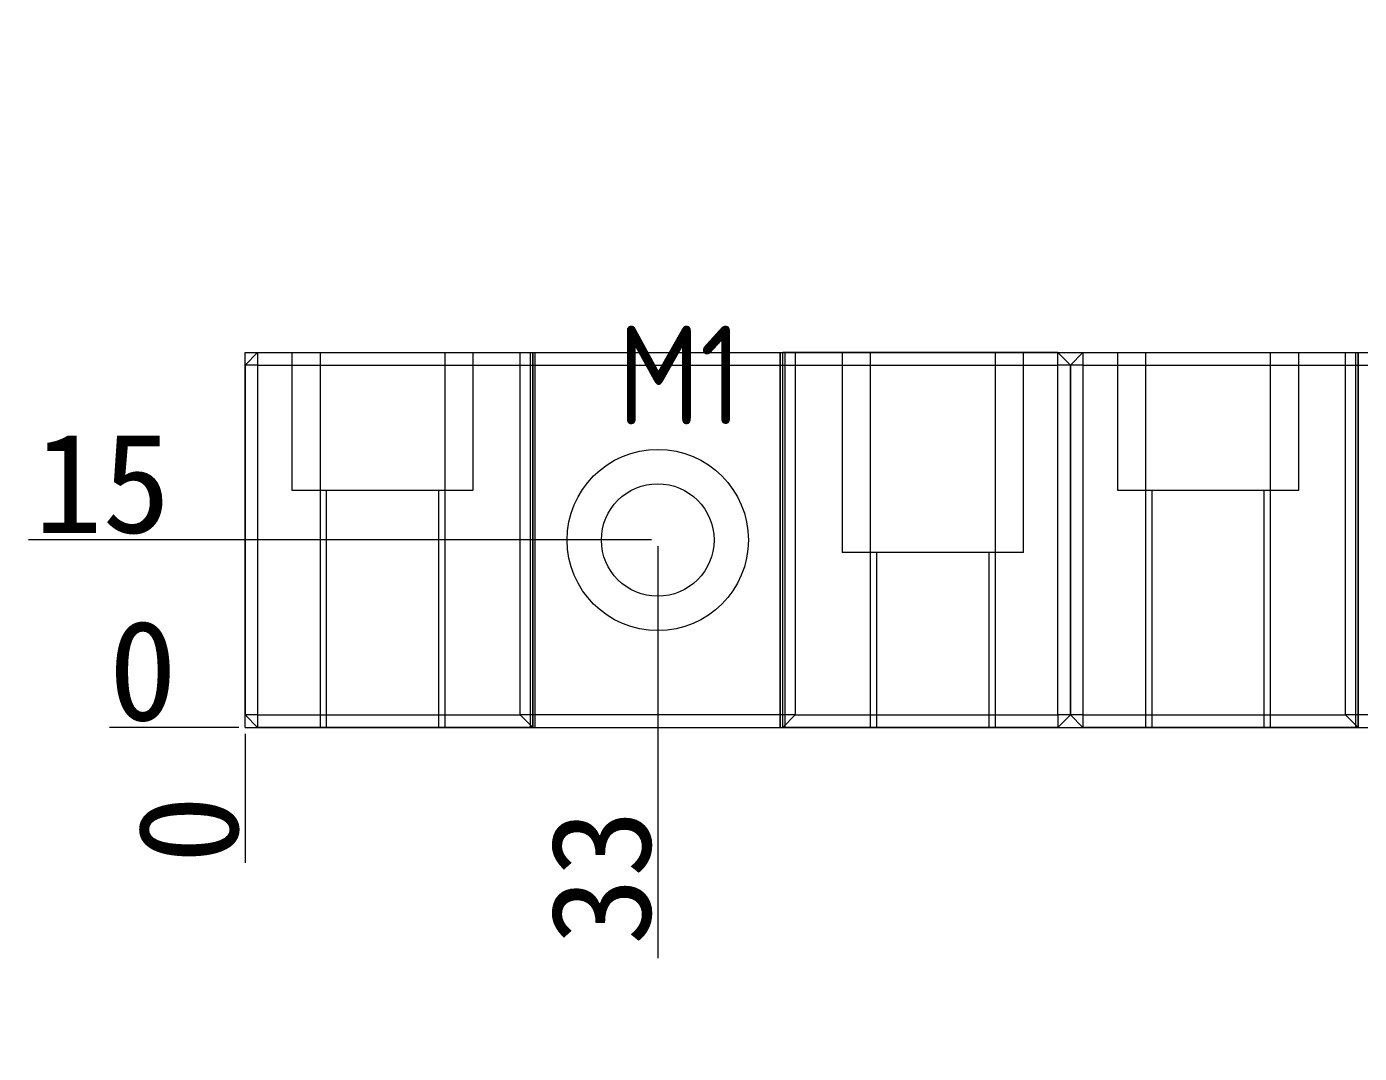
# Model space of a CAD drawing. Header units: millimetres. Extents: x 19369 to 20127, y 34147 to 34595.
# Drawn here: x 19387.9 to 19494.4, y 34344.2 to 34426.3 of the extents above; entities that cross this region are included whole.
import ezdxf

# ---------------------------------------------------------------- set-up
doc = ezdxf.new("R2010")
doc.units = ezdxf.units.MM
doc.linetypes.add('DASHED', pattern=[0])
doc.layers.add('dim', color=4, linetype='Continuous')
doc.layers.add('dim_temp', color=161, linetype='Continuous', lineweight=9)
doc.layers.add('LP', color=7, linetype='Continuous', true_color=0xffffff)
doc.styles.add('_PUG_ERP', font='txt')
doc.styles.add('gbenor', font='gbenor.shx', dxfattribs={"bigfont": 'gbcbig'})
doc.dimstyles.new('_PUG_ERP', dxfattribs={"dimtxt": 8, "dimasz": 1.5, "dimexe": 0.5, "dimexo": 0.5, "dimgap": 0.5, "dimtad": 1, "dimtxsty": '_PUG_ERP', "dimblk": 'CLOSEDBLANK', "dimcen": 0, "dimclrd": 4, "dimclre": 4, "dimclrt": 3, "dimazin": 3, "dimtfac": 1, "dimtmove": 0, "dimatfit": 3, "dimldrblk": 'CLOSEDBLANK', "dimlwd": 9, "dimlwe": 9})

# ---------------------------------------------------------------- blocks, each defined once
blk = doc.blocks.new('*D1308')
at = {"layer": 'Defpoints', "color": 0}
for p in [(19900.34, 34385.25), (19938.34, 34385.25), (19405.34, 34370.25)]:
    blk.add_point(p, dxfattribs=at)
at = {"layer": 'dim_temp', "color": 4, "lineweight": 9}
for p, q in [((19900.84, 34385.25), (19932.34, 34385.25)), ((19932.34, 34385.25), (19935.34, 34385.25)), ((19935.34, 34385.25), (19950.65, 34385.25))]:
    blk.add_line(p, q, dxfattribs=at)
at = {"layer": 'dim_temp', "color": 3, "lineweight": 18, "insert": (19944.75, 34389.75), "char_height": 8, "attachment_point": 5, "style": '_PUG_ERP'}
blk.add_mtext('15', dxfattribs=at)
blk = doc.blocks.new('_ClosedBlank')
blk = doc.blocks.new('*D1309')
at = {"layer": 'Defpoints', "color": 0}
for p in [(19933.34, 34400.25), (19938.34, 34400.25), (19405.34, 34370.25)]:
    blk.add_point(p, dxfattribs=at)
at = {"layer": 'dim_temp', "color": 4, "lineweight": 9}
for p, q in [((19933.84, 34400.25), (19936.34, 34400.25)), ((19936.34, 34400.25), (19935.34, 34400.25)), ((19935.34, 34400.25), (19951.79, 34400.25))]:
    blk.add_line(p, q, dxfattribs=at)
at = {"layer": 'dim_temp', "color": 3, "lineweight": 18, "insert": (19945.32, 34404.75), "char_height": 8, "attachment_point": 5, "style": '_PUG_ERP'}
blk.add_mtext('30', dxfattribs=at)
blk = doc.blocks.new('*D1310')
at = {"layer": 'Defpoints', "color": 0}
for p in [(19400.34, 34370.25), (19405.34, 34370.25), (19405.34, 34370.25)]:
    blk.add_point(p, dxfattribs=at)
at = {"layer": 'dim_temp', "color": 4, "lineweight": 9}
blk.add_line((19404.84, 34370.25), (19394.51, 34370.25), dxfattribs=at)
at = {"layer": 'dim_temp', "color": 3, "lineweight": 18, "insert": (19397.17, 34374.75), "char_height": 8, "attachment_point": 5, "style": '_PUG_ERP'}
blk.add_mtext('0', dxfattribs=at)
blk = doc.blocks.new('*D1311')
at = {"layer": 'Defpoints', "color": 0}
for p in [(19400.34, 34385.25), (19438.34, 34385.25), (19405.34, 34370.25)]:
    blk.add_point(p, dxfattribs=at)
at = {"layer": 'dim_temp', "color": 4, "lineweight": 9}
for p, q in [((19403.34, 34385.25), (19388.03, 34385.25)), ((19406.34, 34385.25), (19403.34, 34385.25)), ((19437.84, 34385.25), (19406.34, 34385.25))]:
    blk.add_line(p, q, dxfattribs=at)
at = {"layer": 'dim_temp', "color": 3, "lineweight": 18, "insert": (19393.94, 34389.75), "char_height": 8, "attachment_point": 5, "style": '_PUG_ERP'}
blk.add_mtext('15', dxfattribs=at)
blk = doc.blocks.new('*D1312')
at = {"layer": 'Defpoints', "color": 0}
for p in [(19900.34, 34385.25), (19405.34, 34370.25), (19900.34, 34365.25)]:
    blk.add_point(p, dxfattribs=at)
at = {"layer": 'dim_temp', "color": 4, "lineweight": 9}
for p, q in [((19900.34, 34384.75), (19900.34, 34371.25)), ((19900.34, 34371.25), (19900.34, 34368.25)), ((19900.34, 34368.25), (19900.34, 34344.17))]:
    blk.add_line(p, q, dxfattribs=at)
at = {"layer": 'dim_temp', "color": 3, "lineweight": 18, "insert": (19895.84, 34354.46), "char_height": 8, "attachment_point": 5, "rotation": 90, "style": '_PUG_ERP'}
blk.add_mtext('495', dxfattribs=at)
blk = doc.blocks.new('*D1313')
at = {"layer": 'Defpoints', "color": 0}
for p in [(19834.34, 34385.25), (19405.34, 34370.25), (19834.34, 34365.25)]:
    blk.add_point(p, dxfattribs=at)
at = {"layer": 'dim_temp', "color": 4, "lineweight": 9}
for p, q in [((19834.34, 34384.75), (19834.34, 34371.25)), ((19834.34, 34371.25), (19834.34, 34368.25)), ((19834.34, 34368.25), (19834.34, 34344.55))]:
    blk.add_line(p, q, dxfattribs=at)
at = {"layer": 'dim_temp', "color": 3, "lineweight": 18, "insert": (19829.84, 34354.65), "char_height": 8, "attachment_point": 5, "rotation": 90, "style": '_PUG_ERP'}
blk.add_mtext('429', dxfattribs=at)
blk = doc.blocks.new('*D1314')
at = {"layer": 'Defpoints', "color": 0}
for p in [(19768.34, 34385.25), (19405.34, 34370.25), (19768.34, 34365.25)]:
    blk.add_point(p, dxfattribs=at)
at = {"layer": 'dim_temp', "color": 4, "lineweight": 9}
for p, q in [((19768.34, 34384.75), (19768.34, 34371.25)), ((19768.34, 34371.25), (19768.34, 34368.25)), ((19768.34, 34368.25), (19768.34, 34344.17))]:
    blk.add_line(p, q, dxfattribs=at)
at = {"layer": 'dim_temp', "color": 3, "lineweight": 18, "insert": (19763.84, 34354.46), "char_height": 8, "attachment_point": 5, "rotation": 90, "style": '_PUG_ERP'}
blk.add_mtext('363', dxfattribs=at)
blk = doc.blocks.new('*D1315')
at = {"layer": 'Defpoints', "color": 0}
for p in [(19702.34, 34385.25), (19405.34, 34370.25), (19702.34, 34365.25)]:
    blk.add_point(p, dxfattribs=at)
at = {"layer": 'dim_temp', "color": 4, "lineweight": 9}
for p, q in [((19702.34, 34384.75), (19702.34, 34371.25)), ((19702.34, 34371.25), (19702.34, 34368.25)), ((19702.34, 34368.25), (19702.34, 34344.17))]:
    blk.add_line(p, q, dxfattribs=at)
at = {"layer": 'dim_temp', "color": 3, "lineweight": 18, "insert": (19697.84, 34354.46), "char_height": 8, "attachment_point": 5, "rotation": 90, "style": '_PUG_ERP'}
blk.add_mtext('297', dxfattribs=at)
blk = doc.blocks.new('*D1316')
at = {"layer": 'Defpoints', "color": 0}
for p in [(19636.34, 34385.25), (19405.34, 34370.25), (19636.34, 34365.25)]:
    blk.add_point(p, dxfattribs=at)
at = {"layer": 'dim_temp', "color": 4, "lineweight": 9}
for p, q in [((19636.34, 34384.75), (19636.34, 34371.25)), ((19636.34, 34371.25), (19636.34, 34368.25)), ((19636.34, 34368.25), (19636.34, 34346.46))]:
    blk.add_line(p, q, dxfattribs=at)
at = {"layer": 'dim_temp', "color": 3, "lineweight": 18, "insert": (19631.84, 34355.6), "char_height": 8, "attachment_point": 5, "rotation": 90, "style": '_PUG_ERP'}
blk.add_mtext('231', dxfattribs=at)
blk = doc.blocks.new('*D1317')
at = {"layer": 'Defpoints', "color": 0}
for p in [(19570.34, 34385.25), (19405.34, 34370.25), (19570.34, 34365.25)]:
    blk.add_point(p, dxfattribs=at)
at = {"layer": 'dim_temp', "color": 4, "lineweight": 9}
for p, q in [((19570.34, 34384.75), (19570.34, 34371.25)), ((19570.34, 34371.25), (19570.34, 34368.25)), ((19570.34, 34368.25), (19570.34, 34345.32))]:
    blk.add_line(p, q, dxfattribs=at)
at = {"layer": 'dim_temp', "color": 3, "lineweight": 18, "insert": (19565.84, 34355.03), "char_height": 8, "attachment_point": 5, "rotation": 90, "style": '_PUG_ERP'}
blk.add_mtext('165', dxfattribs=at)
blk = doc.blocks.new('*D1318')
at = {"layer": 'Defpoints', "color": 0}
for p in [(19504.34, 34385.25), (19405.34, 34370.25), (19504.34, 34365.25)]:
    blk.add_point(p, dxfattribs=at)
at = {"layer": 'dim_temp', "color": 4, "lineweight": 9}
for p, q in [((19504.34, 34384.75), (19504.34, 34371.25)), ((19504.34, 34371.25), (19504.34, 34368.25)), ((19504.34, 34368.25), (19504.34, 34352.17))]:
    blk.add_line(p, q, dxfattribs=at)
at = {"layer": 'dim_temp', "color": 3, "lineweight": 18, "insert": (19499.84, 34358.46), "char_height": 8, "attachment_point": 5, "rotation": 90, "style": '_PUG_ERP'}
blk.add_mtext('99', dxfattribs=at)
blk = doc.blocks.new('*D1319')
at = {"layer": 'Defpoints', "color": 0}
for p in [(19438.34, 34385.25), (19405.34, 34370.25), (19438.34, 34365.25)]:
    blk.add_point(p, dxfattribs=at)
at = {"layer": 'dim_temp', "color": 4, "lineweight": 9}
for p, q in [((19438.34, 34384.75), (19438.34, 34371.25)), ((19438.34, 34371.25), (19438.34, 34368.25)), ((19438.34, 34368.25), (19438.34, 34351.79))]:
    blk.add_line(p, q, dxfattribs=at)
at = {"layer": 'dim_temp', "color": 3, "lineweight": 18, "insert": (19433.84, 34358.27), "char_height": 8, "attachment_point": 5, "rotation": 90, "style": '_PUG_ERP'}
blk.add_mtext('33', dxfattribs=at)
blk = doc.blocks.new('*D1320')
at = {"layer": 'Defpoints', "color": 0}
for p in [(19405.34, 34370.25), (19405.34, 34370.25), (19405.34, 34365.25)]:
    blk.add_point(p, dxfattribs=at)
at = {"layer": 'dim_temp', "color": 4, "lineweight": 9}
blk.add_line((19405.34, 34369.75), (19405.34, 34359.41), dxfattribs=at)
at = {"layer": 'dim_temp', "color": 3, "lineweight": 18, "insert": (19400.84, 34362.08), "char_height": 8, "attachment_point": 5, "rotation": 90, "style": '_PUG_ERP'}
blk.add_mtext('0', dxfattribs=at)
blk = doc.blocks.new('*D1321')
at = {"layer": 'Defpoints', "color": 0}
for p in [(19933.34, 34405.25), (19933.34, 34400.25), (19405.34, 34370.25)]:
    blk.add_point(p, dxfattribs=at)
at = {"layer": 'dim_temp', "color": 4, "lineweight": 9}
for p, q in [((19933.34, 34402.25), (19933.34, 34426.32)), ((19933.34, 34400.75), (19933.34, 34403.25)), ((19933.34, 34403.25), (19933.34, 34402.25))]:
    blk.add_line(p, q, dxfattribs=at)
at = {"layer": 'dim_temp', "color": 3, "lineweight": 18, "insert": (19928.84, 34416.03), "char_height": 8, "attachment_point": 5, "rotation": 90, "style": '_PUG_ERP'}
blk.add_mtext('528', dxfattribs=at)

msp = doc.modelspace()

# ---------------------------------------------------------------- linework, layer by layer
at = {"layer": 'dim', "color": 252, "linetype": 'DASHED', "lineweight": 18, "ltscale": 0.520613}
for p, q in [((19405.34, 34400.245), (19933.34, 34400.245)), ((19405.34, 34370.245), (19405.34, 34400.245)), ((19405.34, 34370.245), (19933.34, 34370.245))]:
    msp.add_line(p, q, dxfattribs=at)
at = {"layer": 'LP', "color": 135, "linetype": 'DASHED', "lineweight": 13, "ltscale": 0.520613}
for p, q in [((19406.34, 34400.245), (19405.34, 34399.245)), ((19406.34, 34400.245), (19406.34, 34400.245)), ((19470.34, 34400.245), (19470.34, 34400.245)), ((19472.34, 34400.245), (19471.34, 34399.245)), ((19472.34, 34400.245), (19472.34, 34400.245)), ((19405.34, 34399.245), (19405.34, 34371.245)), ((19406.34, 34399.245), (19405.34, 34399.245)), ((19405.34, 34399.245), (19405.34, 34399.245)), ((19406.34, 34399.245), (19470.34, 34399.245)), ((19471.34, 34399.245), (19470.34, 34399.245)), ((19472.34, 34399.245), (19471.34, 34399.245)), ((19471.34, 34399.245), (19471.34, 34399.245)), ((19471.34, 34399.245), (19471.34, 34399.245)), ((19472.34, 34399.245), (19536.34, 34399.245)), ((19405.34, 34371.245), (19406.34, 34370.245)), ((19405.34, 34371.245), (19405.34, 34371.245)), ((19449.34, 34371.245), (19427.341, 34371.245)), ((19471.34, 34371.245), (19472.34, 34370.245)), ((19471.34, 34371.245), (19471.34, 34371.245)), ((19471.34, 34371.245), (19471.34, 34371.245)), ((19515.34, 34371.245), (19493.341, 34371.245)), ((19406.34, 34370.245), (19406.34, 34370.245)), ((19470.34, 34370.245), (19470.34, 34370.245)), ((19472.34, 34370.245), (19472.34, 34370.245))]:
    msp.add_line(p, q, dxfattribs=at)
at = {"layer": 'LP', "color": 135, "linetype": 'Continuous', "lineweight": 18}
for p, q in [((19405.34, 34399.245), (19406.34, 34400.245)), ((19406.34, 34400.245), (19427.341, 34400.245)), ((19406.34, 34400.245), (19406.34, 34371.245)), ((19427.341, 34400.245), (19428.341, 34400.245)), ((19427.341, 34371.245), (19427.341, 34400.245)), ((19449.341, 34400.245), (19448.341, 34400.245)), ((19470.34, 34400.245), (19449.341, 34400.245)), ((19449.341, 34400.245), (19449.341, 34371.245)), ((19470.34, 34400.245), (19471.34, 34399.245)), ((19471.34, 34399.245), (19470.34, 34400.245)), ((19470.34, 34371.245), (19470.34, 34400.245)), ((19471.34, 34399.245), (19472.34, 34400.245)), ((19472.34, 34400.245), (19493.341, 34400.245)), ((19472.34, 34400.245), (19472.34, 34371.245)), ((19493.341, 34400.245), (19494.341, 34400.245)), ((19493.341, 34371.245), (19493.341, 34400.245)), ((19405.34, 34371.245), (19405.34, 34399.245)), ((19471.34, 34371.245), (19471.34, 34399.245)), ((19471.34, 34399.245), (19471.34, 34371.245)), ((19405.34, 34371.245), (19406.34, 34370.245)), ((19406.34, 34371.245), (19405.34, 34371.245)), ((19406.34, 34371.245), (19406.34, 34370.245)), ((19406.34, 34371.245), (19427.341, 34371.245)), ((19427.341, 34371.245), (19428.341, 34370.245)), ((19449.341, 34371.245), (19448.341, 34370.245)), ((19449.341, 34371.245), (19470.34, 34371.245)), ((19471.34, 34371.245), (19470.34, 34370.245)), ((19471.34, 34371.245), (19470.34, 34370.245)), ((19470.34, 34371.245), (19470.34, 34370.245)), ((19471.34, 34371.245), (19470.34, 34371.245)), ((19471.34, 34371.245), (19472.34, 34370.245)), ((19472.34, 34371.245), (19471.34, 34371.245)), ((19472.34, 34371.245), (19472.34, 34370.245)), ((19472.34, 34371.245), (19493.341, 34371.245)), ((19493.341, 34371.245), (19494.341, 34370.245)), ((19428.341, 34370.245), (19406.34, 34370.245)), ((19470.34, 34370.245), (19448.341, 34370.245)), ((19494.341, 34370.245), (19472.34, 34370.245))]:
    msp.add_line(p, q, dxfattribs=at)
at = {"layer": 'LP', "color": 31, "linetype": 'DASHED', "lineweight": 13, "ltscale": 0.520613}
for p, q in [((19409.09, 34400.245), (19409.09, 34389.245)), ((19423.59, 34389.245), (19423.59, 34400.245)), ((19453.09, 34400.245), (19453.09, 34384.245)), ((19467.59, 34384.245), (19467.59, 34400.245)), ((19475.09, 34400.245), (19475.09, 34389.245)), ((19489.59, 34389.245), (19489.59, 34400.245)), ((19409.09, 34389.245), (19423.59, 34389.245)), ((19411.84, 34389.245), (19411.84, 34370.245)), ((19420.84, 34370.245), (19420.84, 34389.245)), ((19475.09, 34389.245), (19489.59, 34389.245)), ((19477.84, 34389.245), (19477.84, 34370.245)), ((19486.84, 34370.245), (19486.84, 34389.245)), ((19467.59, 34384.245), (19453.09, 34384.245)), ((19455.84, 34384.245), (19455.84, 34370.245)), ((19464.84, 34370.245), (19464.84, 34384.245))]:
    msp.add_line(p, q, dxfattribs=at)
at = {"layer": 'LP', "color": 1, "linetype": 'DASHED', "lineweight": 13, "ltscale": 0.520613}
for p, q in [((19411.343, 34400.245), (19411.343, 34370.245)), ((19421.344, 34370.245), (19421.344, 34400.245)), ((19428.141, 34400.245), (19428.141, 34370.245)), ((19428.541, 34370.245), (19428.541, 34400.245)), ((19448.141, 34400.245), (19448.141, 34370.245)), ((19448.341, 34370.245), (19448.341, 34400.245)), ((19448.341, 34400.245), (19448.341, 34400.245)), ((19448.541, 34370.245), (19448.541, 34400.245)), ((19455.337, 34400.245), (19455.337, 34370.245)), ((19465.337, 34370.245), (19465.337, 34400.245)), ((19477.343, 34400.245), (19477.343, 34370.245)), ((19487.344, 34370.245), (19487.344, 34400.245)), ((19494.141, 34400.245), (19494.141, 34370.245)), ((19428.341, 34370.245), (19428.341, 34370.245)), ((19448.341, 34370.245), (19448.341, 34370.245)), ((19494.341, 34370.245), (19494.341, 34370.245))]:
    msp.add_line(p, q, dxfattribs=at)
at = {"layer": 'LP', "color": 1, "linetype": 'Continuous', "lineweight": 18}
for p, q in [((19428.341, 34400.245), (19428.54, 34400.245)), ((19428.341, 34400.245), (19428.341, 34400.245)), ((19428.341, 34370.245), (19428.341, 34400.245)), ((19428.341, 34400.245), (19428.341, 34370.245)), ((19428.54, 34400.245), (19448.141, 34400.245)), ((19428.54, 34370.245), (19428.54, 34400.245)), ((19448.141, 34400.245), (19448.341, 34400.245)), ((19448.141, 34370.245), (19448.141, 34400.245)), ((19448.341, 34370.245), (19448.341, 34400.245)), ((19494.341, 34400.245), (19494.54, 34400.245)), ((19494.341, 34400.245), (19494.341, 34400.245)), ((19494.341, 34370.245), (19494.341, 34400.245)), ((19494.341, 34400.245), (19494.341, 34370.245)), ((19428.341, 34370.245), (19428.54, 34370.245)), ((19428.54, 34370.245), (19448.141, 34370.245)), ((19448.141, 34370.245), (19448.341, 34370.245)), ((19494.341, 34370.245), (19494.54, 34370.245))]:
    msp.add_line(p, q, dxfattribs=at)
at = {"layer": 'LP', "color": 42, "linetype": 'Continuous', "lineweight": 18}
for radius in [7.25, 4.5]:
    msp.add_circle((19438.34, 34385.245), radius, dxfattribs=at)

# ---------------------------------------------------------------- texts
at = {"layer": 'dim', "color": 4, "lineweight": 18, "style": 'gbenor'}
msp.add_text('M1', height=7.9, dxfattribs=at).set_placement((19435.148, 34394.497))

# ---------------------------------------------------------------- dimensions: what is measured, and where the dimension line sits
at = {"layer": 'dim_temp', "lineweight": 18}
for feature_location, offset, dtype, origin, picture, middle in [((19933.34, 34400.245), (0, 5), 1, (19405.34, 34370.245), '*D1321', (19928.84, 34416.031)), ((19933.34, 34400.245), (5, 0), 0, (19405.34, 34370.245), '*D1309', (19945.317, 34404.745)), ((19438.34, 34385.245), (-38, 0), 0, (19405.34, 34370.245), '*D1311', (19393.936, 34389.745)), ((19900.34, 34385.245), (38, 0), 0, (19405.34, 34370.245), '*D1308', (19944.745, 34389.745)), ((19900.34, 34385.245), (0, -20), 1, (19405.34, 34370.245), '*D1312', (19895.84, 34354.46)), ((19834.34, 34385.245), (0, -20), 1, (19405.34, 34370.245), '*D1313', (19829.84, 34354.65)), ((19768.34, 34385.245), (0, -20), 1, (19405.34, 34370.245), '*D1314', (19763.84, 34354.46)), ((19702.34, 34385.245), (0, -20), 1, (19405.34, 34370.245), '*D1315', (19697.84, 34354.46)), ((19636.34, 34385.245), (0, -20), 1, (19405.34, 34370.245), '*D1316', (19631.84, 34355.602)), ((19570.34, 34385.245), (0, -20), 1, (19405.34, 34370.245), '*D1317', (19565.84, 34355.031)), ((19504.34, 34385.245), (0, -20), 1, (19405.34, 34370.245), '*D1318', (19499.84, 34358.46)), ((19438.34, 34385.245), (0, -20), 1, (19405.34, 34370.245), '*D1319', (19433.84, 34358.269)), ((19405.340304277, 34370.245354296), (-5, 0), 0, (19405.340304277, 34370.245354296), '*D1310', (19397.17363761, 34374.745354296)), ((19405.340304277, 34370.245354296), (0, -5), 1, (19405.340304277, 34370.245354296), '*D1320', (19400.840304277, 34362.07868763))]:
    dim = msp.add_ordinate_dim(feature_location=feature_location, offset=offset, dtype=dtype, origin=origin, dimstyle='_PUG_ERP', dxfattribs=at)
    dim.commit()
    dim.dimension.update_dxf_attribs({"geometry": picture, "text_midpoint": middle})

doc.saveas('drawing.dxf')
